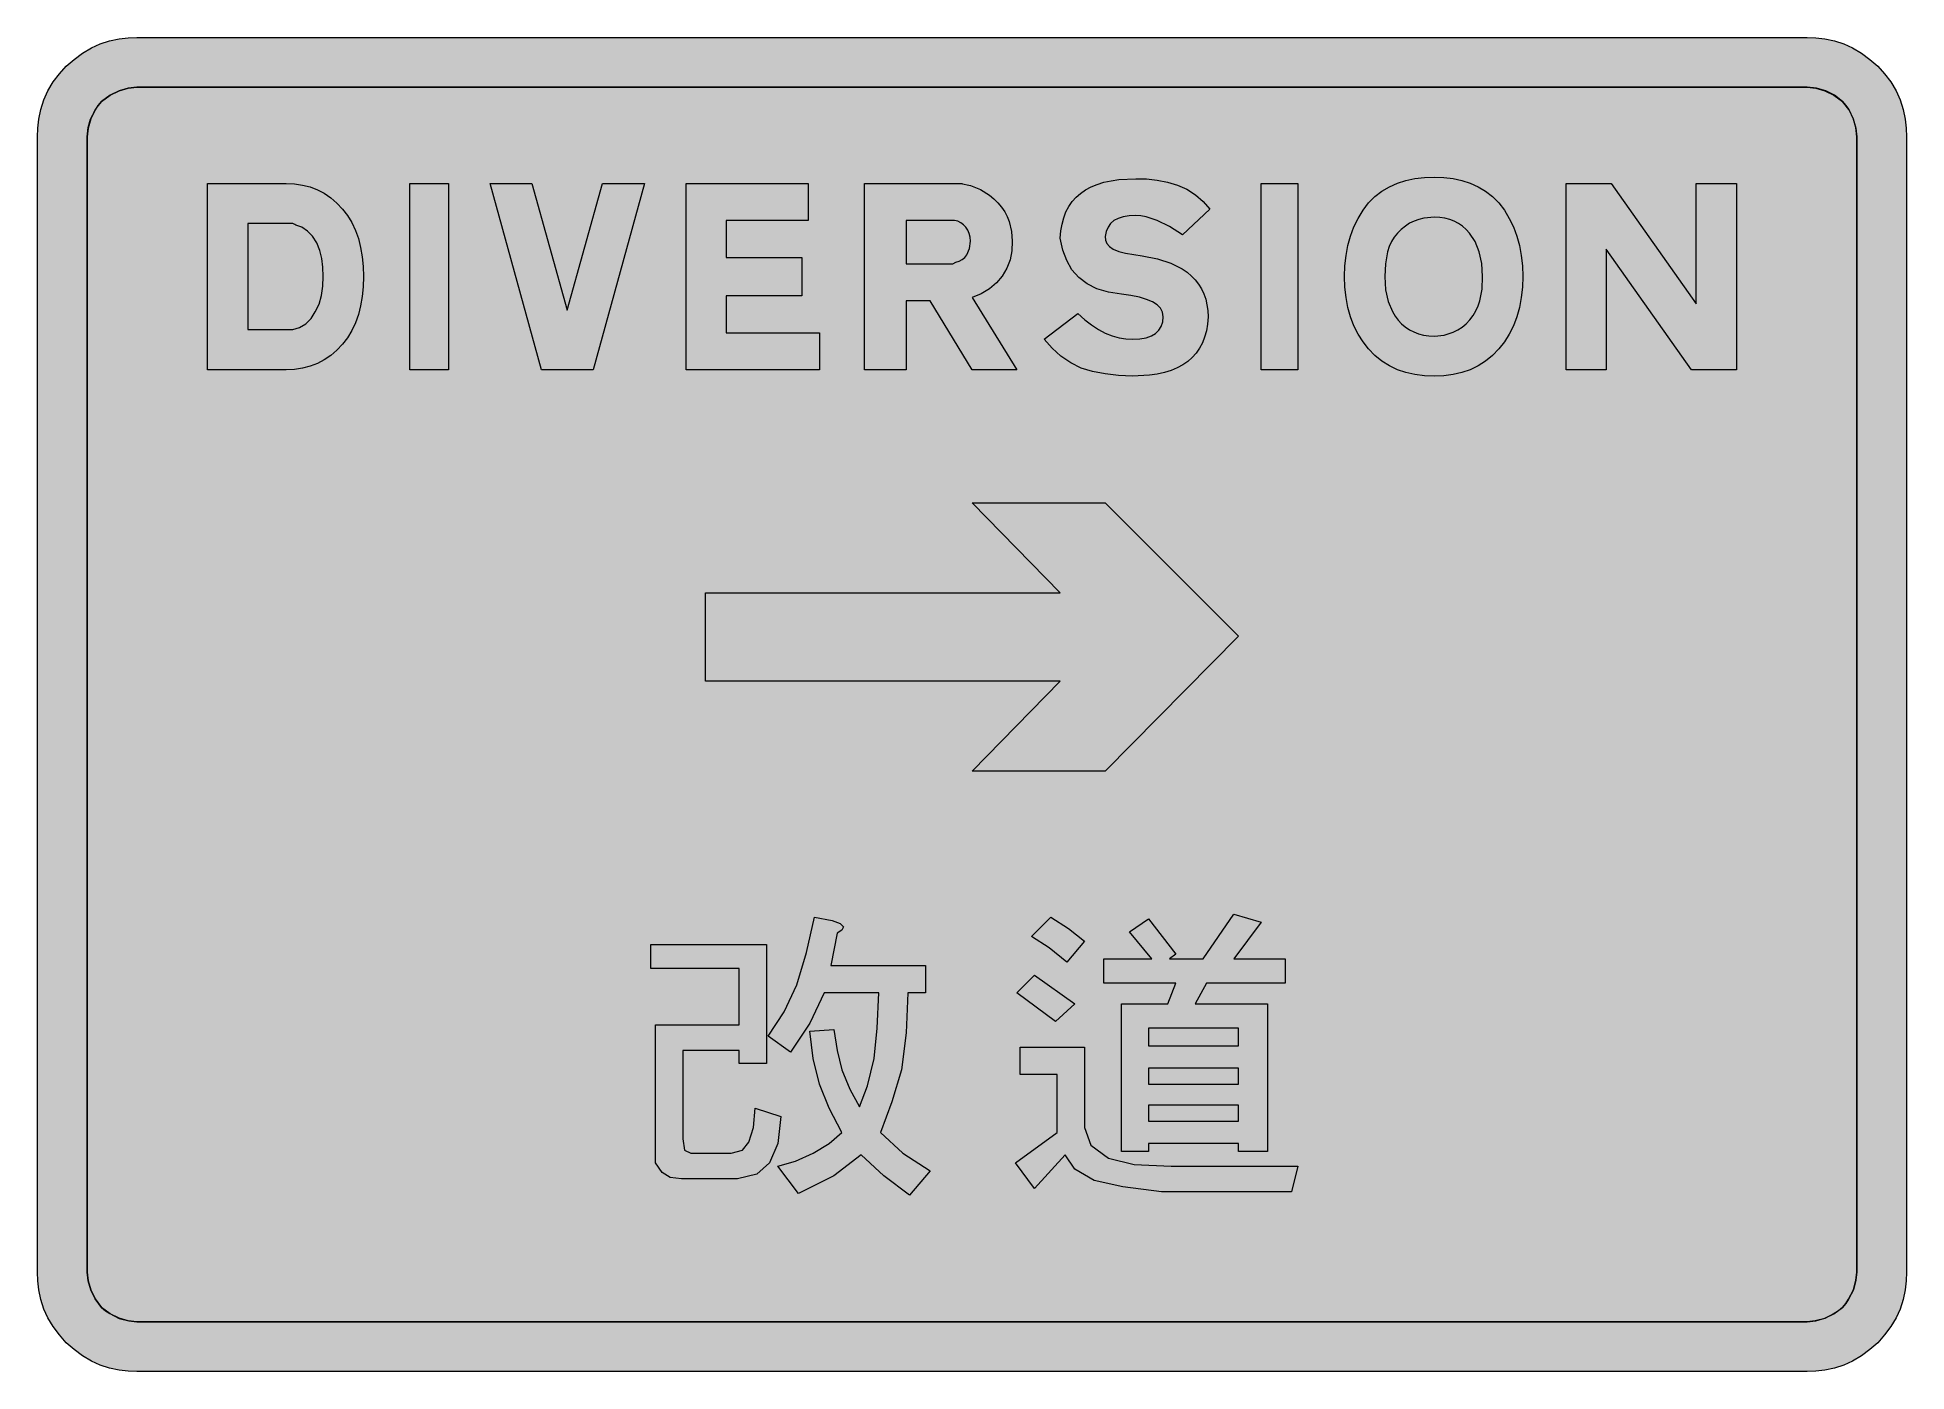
# Model space of a CAD drawing. Header units: metres. Extents: x 110 to 459, y 12 to 262.
import ezdxf

# ---------------------------------------------------------------- set-up
doc = ezdxf.new("R2010")
doc.units = ezdxf.units.M
for name, color, linetype, true_color in [('FILL_BLACK_000000', 7, 'Continuous', 0x000000), ('FILL_YELLOW_FFFF00', 7, 'Continuous', 0xffff00), ('STROKE_BLACK_000000', 7, 'Continuous', 0x000000)]:
    doc.layers.add(name, color=color, linetype=linetype, true_color=true_color)

msp = doc.modelspace()

# ---------------------------------------------------------------- hatches: boundary and pattern name
at = {"layer": 'FILL_BLACK_000000', "true_color": 0x000000}
h = msp.add_hatch(color=7, dxfattribs=at)
h.dxf.hatch_style = 1
h.paths.add_polyline_path([(443.89, 261.34), (445.65, 260.97), (447.45, 260.4), (449.07, 259.62), (450.71, 258.64), (452.3, 257.49), (453.75, 256.2), (455.04, 254.79), (456.19, 253.27), (457.17, 251.64), (457.95, 249.9), (458.52, 248.1), (458.89, 246.34), (459.09, 244.63), (459.15, 243), (459.15, 30.9), (459.09, 29.27), (458.89, 27.56), (458.52, 25.8), (457.95, 24), (457.17, 22.38), (456.19, 20.74), (455.04, 19.15), (453.75, 17.7), (452.3, 16.41), (450.71, 15.26), (449.07, 14.28), (447.45, 13.5), (445.65, 12.93), (443.89, 12.56), (442.18, 12.36), (440.55, 12.3), (128.55, 12.3), (126.92, 12.36), (125.21, 12.56), (123.45, 12.93), (121.65, 13.5), (120.03, 14.28), (118.39, 15.26), (116.8, 16.41), (115.35, 17.7), (114.06, 19.15), (112.91, 20.74), (111.93, 22.38), (111.15, 24), (110.58, 25.8), (110.21, 27.56), (110.01, 29.27), (109.95, 30.9), (109.95, 243), (110.01, 244.63), (110.21, 246.34), (110.58, 248.1), (111.15, 249.9), (111.93, 251.64), (112.91, 253.27), (114.06, 254.79), (115.35, 256.2), (116.8, 257.49), (118.39, 258.64), (120.03, 259.62), (121.65, 260.4), (123.45, 260.97), (125.21, 261.34), (126.92, 261.54), (128.55, 261.6), (440.55, 261.6), (442.18, 261.54), (443.89, 261.34)])
h.paths.add_polyline_path([(126.93, 252.13), (125.25, 251.62), (123.57, 250.78), (121.95, 249.6), (121.32, 248.89), (120.77, 248.1), (119.92, 246.41), (119.42, 244.66), (119.25, 243), (119.25, 30.9), (119.42, 29.28), (119.92, 27.6), (120.77, 25.92), (121.95, 24.3), (122.68, 23.68), (123.49, 23.14), (125.25, 22.2), (127.01, 21.79), (128.55, 21.6), (440.55, 21.6), (442.17, 21.77), (443.85, 22.27), (445.53, 23.12), (447.15, 24.3), (447.77, 25.03), (448.31, 25.84), (449.25, 27.6), (449.66, 29.36), (449.85, 30.9), (449.85, 243), (449.68, 244.79), (449.17, 246.52), (448.33, 248.15), (447.15, 249.6), (445.7, 250.78), (444.07, 251.62), (442.34, 252.13), (440.55, 252.3), (128.55, 252.3), (126.93, 252.13)], flags=16)
h = msp.add_hatch(color=7, dxfattribs=at)
h.dxf.hatch_style = 1
h.paths.add_polyline_path([(141.75, 234.3), (156.45, 234.3), (158, 234.23), (159.48, 234.01), (160.91, 233.65), (162.26, 233.14), (163.55, 232.47), (164.76, 231.64), (165.9, 230.65), (166.95, 229.5), (167.89, 228.31), (168.7, 226.98), (169.37, 225.54), (169.91, 223.99), (170.33, 222.34), (170.62, 220.6), (170.79, 218.78), (170.85, 216.9), (170.79, 215.02), (170.62, 213.2), (170.33, 211.46), (169.91, 209.81), (169.37, 208.26), (168.7, 206.82), (167.89, 205.49), (166.95, 204.3), (165.9, 203.15), (164.76, 202.16), (163.55, 201.33), (162.26, 200.66), (160.91, 200.15), (159.48, 199.79), (158, 199.57), (156.45, 199.5), (141.75, 199.5), (141.75, 234.3)])
h.paths.add_polyline_path([(154.95, 207), (155.55, 207), (157.05, 207), (157.65, 207), (158.94, 207.39), (160.09, 208.09), (161.07, 209.07), (161.85, 210.3), (162.59, 211.75), (163.05, 213.37), (163.28, 215.11), (163.35, 216.9), (163.29, 218.64), (163.09, 220.27), (162.72, 221.79), (162.15, 223.2), (161.37, 224.43), (160.42, 225.41), (159.37, 226.11), (158.25, 226.5), (158.06, 226.65), (157.65, 226.8), (155.55, 226.8), (155.25, 226.8), (149.25, 226.8), (149.25, 207), (154.95, 207)], flags=16)
h = msp.add_hatch(color=7, dxfattribs=at)
h.dxf.hatch_style = 1
h.paths.add_polyline_path([(179.55, 199.5), (179.55, 234.3), (186.75, 234.3), (186.75, 199.5), (179.55, 199.5)])
h = msp.add_hatch(color=7, dxfattribs=at)
h.dxf.hatch_style = 1
h.paths.add_polyline_path([(208.95, 199.5), (204.15, 199.5), (194.55, 234.3), (202.35, 234.3), (208.95, 210.6), (215.55, 234.3), (223.35, 234.3), (213.75, 199.5), (208.95, 199.5)])
h = msp.add_hatch(color=7, dxfattribs=at)
h.dxf.hatch_style = 1
h.paths.add_polyline_path([(238.65, 206.4), (256.05, 206.4), (256.05, 199.5), (231.15, 199.5), (231.15, 234.3), (253.95, 234.3), (253.95, 227.4), (238.65, 227.4), (238.65, 220.5), (252.75, 220.5), (252.75, 213.3), (238.65, 213.3), (238.65, 206.4)])
h = msp.add_hatch(color=7, dxfattribs=at)
h.dxf.hatch_style = 1
h.paths.add_polyline_path([(286.12, 233.17), (287.85, 232.11), (288.64, 231.45), (289.35, 230.7), (290.07, 229.89), (290.66, 229.03), (291.13, 228.13), (291.49, 227.21), (291.92, 225.34), (292.05, 223.5), (292.01, 221.73), (291.68, 220.05), (291.07, 218.46), (290.21, 217.01), (289.11, 215.72), (287.79, 214.6), (286.26, 213.68), (284.55, 213), (292.95, 199.5), (284.55, 199.5), (276.75, 212.4), (272.25, 212.4), (272.25, 199.5), (264.45, 199.5), (264.45, 234.3), (282.45, 234.3), (284.29, 233.91), (286.12, 233.17)])
h.paths.add_polyline_path([(281.55, 219.6), (282.18, 219.78), (282.73, 220.08), (283.2, 220.49), (283.57, 220.99), (284.08, 222.17), (284.25, 223.5), (284.19, 224.26), (284.03, 224.95), (283.78, 225.58), (283.42, 226.12), (282.99, 226.59), (282.48, 226.96), (281.9, 227.23), (281.25, 227.4), (280.95, 227.4), (272.25, 227.4), (272.25, 219.3), (280.95, 219.3), (281.55, 219.6)], flags=16)
h = msp.add_hatch(color=7, dxfattribs=at)
h.dxf.hatch_style = 1
h.paths.add_polyline_path([(309.52, 223.73), (309.75, 223.09), (310.21, 222.5), (310.95, 222), (311.96, 221.6), (313.2, 221.29), (316.35, 220.8), (319.2, 220.22), (321.69, 219.4), (323.8, 218.33), (324.72, 217.7), (325.54, 217.01), (326.26, 216.27), (326.89, 215.46), (327.43, 214.59), (327.87, 213.67), (328.21, 212.69), (328.45, 211.65), (328.6, 210.55), (328.65, 209.4), (328.54, 208.04), (328.33, 206.77), (328.01, 205.59), (327.59, 204.5), (327.06, 203.5), (326.43, 202.59), (325.7, 201.77), (324.86, 201.04), (323.93, 200.39), (322.89, 199.83), (321.75, 199.36), (320.51, 198.98), (319.17, 198.68), (317.73, 198.47), (314.55, 198.3), (311.91, 198.41), (309.41, 198.71), (307.08, 199.19), (304.95, 199.8), (302.99, 200.81), (301.16, 202.05), (299.51, 203.51), (298.05, 205.2), (304.35, 210), (305.6, 208.85), (306.87, 207.86), (308.16, 207.03), (309.45, 206.36), (310.74, 205.85), (312.03, 205.49), (313.3, 205.27), (314.55, 205.2), (315.91, 205.27), (317.09, 205.48), (318.07, 205.82), (318.86, 206.29), (319.47, 206.88), (319.91, 207.6), (320.17, 208.44), (320.25, 209.4), (320.12, 210.24), (319.75, 210.98), (319.13, 211.63), (318.26, 212.17), (317.16, 212.64), (315.82, 213.03), (314.25, 213.35), (312.45, 213.6), (310.02, 213.97), (307.88, 214.61), (306.05, 215.52), (304.5, 216.71), (303.23, 218.17), (302.24, 219.89), (301.52, 221.86), (301.05, 224.1), (301.16, 225.46), (301.37, 226.73), (301.69, 227.91), (302.11, 229), (302.64, 230), (303.27, 230.91), (304, 231.73), (304.84, 232.46), (305.77, 233.11), (306.81, 233.67), (307.95, 234.14), (309.19, 234.52), (310.53, 234.82), (311.97, 235.03), (315.15, 235.2), (317.17, 235.14), (319.16, 234.94), (321.1, 234.57), (322.95, 234), (324.69, 233.21), (326.29, 232.2), (327.72, 230.96), (328.95, 229.5), (323.85, 224.7), (321.44, 226.27), (319.16, 227.4), (317.06, 228.07), (316.08, 228.24), (315.15, 228.3), (313.88, 228.24), (312.78, 228.07), (311.84, 227.78), (311.06, 227.36), (310.44, 226.82), (309.96, 226.15), (309.63, 225.34), (309.45, 224.4), (309.52, 223.73)])
h = msp.add_hatch(color=7, dxfattribs=at)
h.dxf.hatch_style = 1
h.paths.add_polyline_path([(338.55, 199.5), (338.55, 234.3), (345.45, 234.3), (345.45, 199.5), (338.55, 199.5)])
h = msp.add_hatch(color=7, dxfattribs=at)
h.dxf.hatch_style = 1
h.paths.add_polyline_path([(374.43, 235.21), (376.07, 234.85), (377.62, 234.34), (379.1, 233.67), (380.48, 232.84), (381.77, 231.85), (382.95, 230.7), (384, 229.29), (384.92, 227.78), (385.69, 226.18), (386.32, 224.47), (386.82, 222.69), (387.17, 220.83), (387.38, 218.9), (387.45, 216.9), (387.38, 214.9), (387.17, 212.98), (386.82, 211.13), (386.32, 209.36), (385.69, 207.7), (384.92, 206.14), (384, 204.71), (382.95, 203.4), (381.77, 202.15), (380.48, 201.08), (379.1, 200.2), (377.62, 199.5), (376.07, 198.96), (374.43, 198.59), (372.72, 198.37), (370.95, 198.3), (369.08, 198.37), (367.3, 198.59), (365.61, 198.96), (364.01, 199.5), (362.52, 200.2), (361.12, 201.08), (359.83, 202.15), (358.65, 203.4), (357.6, 204.71), (356.68, 206.14), (355.91, 207.7), (355.27, 209.36), (354.78, 211.13), (354.43, 212.98), (354.22, 214.9), (354.15, 216.9), (354.22, 218.9), (354.43, 220.83), (354.78, 222.69), (355.27, 224.47), (355.91, 226.18), (356.68, 227.78), (357.6, 229.29), (358.65, 230.7), (359.83, 231.85), (361.12, 232.84), (362.52, 233.67), (364.01, 234.34), (365.61, 234.85), (367.3, 235.21), (369.08, 235.43), (370.95, 235.5), (372.72, 235.43), (374.43, 235.21)])
h.paths.add_polyline_path([(379.3, 221.55), (378.53, 223.44), (377.47, 225.04), (376.85, 225.71), (376.17, 226.31), (375.43, 226.82), (374.63, 227.24), (373.79, 227.57), (372.89, 227.81), (371.94, 227.95), (370.95, 228), (368.99, 227.83), (368.05, 227.6), (367.16, 227.29), (366.31, 226.87), (365.51, 226.35), (364.75, 225.73), (364.05, 225), (363.43, 224.27), (362.92, 223.44), (362.5, 222.52), (362.17, 221.51), (361.77, 219.3), (361.65, 216.9), (361.82, 214.44), (362.3, 212.25), (363.09, 210.36), (363.59, 209.52), (364.16, 208.76), (364.8, 208.09), (365.5, 207.49), (366.27, 206.98), (367.09, 206.56), (367.98, 206.23), (368.91, 205.99), (369.91, 205.85), (370.95, 205.8), (372.74, 205.97), (374.47, 206.51), (375.3, 206.93), (376.1, 207.45), (376.85, 208.07), (377.55, 208.8), (378.17, 209.62), (378.68, 210.49), (379.1, 211.42), (379.42, 212.4), (379.83, 214.54), (379.95, 216.9), (379.78, 219.36), (379.3, 221.55)], flags=16)
h = msp.add_hatch(color=7, dxfattribs=at)
h.dxf.hatch_style = 1
h.paths.add_polyline_path([(419.85, 234.3), (427.35, 234.3), (427.35, 199.5), (418.95, 199.5), (403.05, 222), (403.05, 199.5), (395.55, 199.5), (395.55, 234.3), (403.95, 234.3), (419.85, 211.8), (419.85, 234.3)])
h = msp.add_hatch(color=7, dxfattribs=at)
h.dxf.hatch_style = 1
h.paths.add_polyline_path([(284.55, 124.5), (301.05, 141.3), (234.75, 141.3), (234.75, 157.8), (301.05, 157.8), (284.55, 174.6), (309.45, 174.6), (334.35, 149.7), (309.45, 124.5), (284.55, 124.5)])
h = msp.add_hatch(color=7, dxfattribs=at)
h.dxf.hatch_style = 1
h.paths.add_polyline_path([(333.45, 97.8), (338.55, 96.3), (333.45, 89.4), (343.05, 89.4), (343.05, 84.9), (328.35, 84.9), (326.25, 81), (339.75, 81), (339.75, 53.4), (334.35, 53.4), (334.35, 54.9), (317.55, 54.9), (317.55, 53.4), (312.45, 53.4), (312.45, 81), (321.15, 81), (322.65, 84.9), (309.15, 84.9), (309.15, 89.4), (318.15, 89.4), (313.95, 94.5), (317.55, 96.9), (322.65, 90.3), (321.45, 89.4), (327.75, 89.4), (333.45, 97.8)])
h.paths.add_polyline_path([(317.55, 59.1), (334.35, 59.1), (334.35, 62.1), (317.55, 62.1), (317.55, 59.1)], flags=16)
h.paths.add_polyline_path([(317.55, 69), (317.55, 66), (334.35, 66), (334.35, 69), (317.55, 69)], flags=16)
h.paths.add_polyline_path([(334.35, 76.5), (317.55, 76.5), (317.55, 73.2), (334.35, 73.2), (334.35, 76.5)], flags=16)
h = msp.add_hatch(color=7, dxfattribs=at)
h.dxf.hatch_style = 1
h.paths.add_polyline_path([(249.45, 79.5), (251.85, 84.6), (253.65, 90.6), (255.15, 97.2), (258.45, 96.6), (259.95, 96), (260.55, 95.4), (260.25, 94.8), (259.35, 94.2), (258.15, 88.2), (275.85, 88.2), (275.85, 83.1), (272.55, 83.1), (272.25, 75.6), (271.35, 68.7), (269.55, 62.7), (267.45, 57), (271.65, 53.1), (276.75, 49.8), (272.85, 45.3), (268.05, 48.9), (263.85, 52.8), (258.75, 48.9), (252.15, 45.6), (248.25, 50.7), (251.55, 51.6), (254.85, 53.1), (257.85, 54.9), (260.25, 57), (257.85, 61.5), (256.05, 66), (254.85, 70.8), (254.25, 75.9), (258.75, 76.2), (259.35, 72.3), (260.25, 68.7), (261.75, 65.1), (263.55, 61.8), (265.05, 65.7), (266.25, 70.8), (266.85, 76.5), (267.15, 83.1), (256.95, 83.1), (254.25, 77.4), (250.65, 72), (246.45, 75), (249.45, 79.5)])
h = msp.add_hatch(color=7, dxfattribs=at)
h.dxf.hatch_style = 1
h.paths.add_polyline_path([(302.55, 95.1), (305.55, 92.7), (302.25, 88.8), (298.95, 91.5), (295.65, 93.6), (299.25, 97.2), (302.55, 95.1)])
h = msp.add_hatch(color=7, dxfattribs=at)
h.dxf.hatch_style = 1
h.paths.add_polyline_path([(246.15, 92.1), (246.15, 69.9), (241.05, 69.9), (241.05, 72.3), (230.55, 72.3), (230.55, 55.8), (230.85, 53.7), (232.05, 53.1), (239.55, 53.1), (241.65, 53.7), (242.85, 55.2), (243.75, 57.9), (244.05, 61.5), (248.85, 60), (248.25, 54.9), (246.75, 51.3), (244.35, 49.2), (240.75, 48.3), (230.25, 48.3), (228.15, 48.6), (226.65, 49.5), (225.45, 51.3), (225.45, 53.4), (225.45, 77.1), (241.05, 77.1), (241.05, 87.6), (224.55, 87.6), (224.55, 92.1), (246.15, 92.1)])
h = msp.add_hatch(color=7, dxfattribs=at)
h.dxf.hatch_style = 1
h.paths.add_polyline_path([(303.75, 81), (300.15, 77.7), (292.95, 83.1), (296.25, 86.4), (303.75, 81)])
h = msp.add_hatch(color=7, dxfattribs=at)
h.dxf.hatch_style = 1
h.paths.add_polyline_path([(305.55, 72.9), (305.55, 57.9), (306.75, 54.6), (310.05, 52.2), (314.85, 51), (321.75, 50.7), (345.45, 50.7), (344.25, 45.9), (319.95, 45.9), (312.75, 46.8), (307.35, 48), (303.75, 50.1), (301.95, 52.8), (296.25, 46.5), (292.65, 51.3), (300.45, 57), (300.45, 67.8), (293.55, 67.8), (293.55, 72.9), (305.55, 72.9)])
at = {"layer": 'FILL_YELLOW_FFFF00', "true_color": 0xffff00}
h = msp.add_hatch(color=7, dxfattribs=at)
h.dxf.hatch_style = 1
h.paths.add_polyline_path([(126.93, 21.77), (125.25, 22.27), (123.57, 23.12), (121.95, 24.3), (120.77, 25.92), (119.92, 27.6), (119.42, 29.28), (119.25, 30.9), (119.25, 243), (119.44, 244.76), (119.85, 246.3), (120.79, 248.06), (121.33, 248.87), (121.95, 249.6), (123.57, 250.78), (125.25, 251.62), (126.93, 252.13), (128.55, 252.3), (440.55, 252.3), (442.17, 252.13), (443.85, 251.62), (445.53, 250.78), (447.15, 249.6), (447.78, 248.89), (448.33, 248.1), (449.17, 246.41), (449.68, 244.66), (449.85, 243), (449.85, 30.9), (449.66, 29.36), (449.25, 27.6), (448.31, 25.84), (447.77, 25.03), (447.15, 24.3), (446.42, 23.68), (445.61, 23.14), (443.85, 22.2), (442.09, 21.79), (440.55, 21.6), (128.55, 21.6), (126.93, 21.77)])

# ---------------------------------------------------------------- linework, layer by layer
at = {"layer": 'FILL_BLACK_000000', "lineweight": 0, "true_color": 0x000000}
for points in [[(443.89, 261.34), (445.65, 260.97), (447.45, 260.4), (449.07, 259.62), (450.71, 258.64), (452.3, 257.49), (453.75, 256.2), (455.04, 254.79), (456.19, 253.27), (457.17, 251.64), (457.95, 249.9), (458.52, 248.1), (458.89, 246.34), (459.09, 244.63), (459.15, 243), (459.15, 30.9), (459.09, 29.27), (458.89, 27.56), (458.52, 25.8), (457.95, 24), (457.17, 22.38), (456.19, 20.74), (455.04, 19.15), (453.75, 17.7), (452.3, 16.41), (450.71, 15.26), (449.07, 14.28), (447.45, 13.5), (445.65, 12.93), (443.89, 12.56), (442.18, 12.36), (440.55, 12.3), (128.55, 12.3), (126.92, 12.36), (125.21, 12.56), (123.45, 12.93), (121.65, 13.5), (120.03, 14.28), (118.39, 15.26), (116.8, 16.41), (115.35, 17.7), (114.06, 19.15), (112.91, 20.74), (111.93, 22.38), (111.15, 24), (110.58, 25.8), (110.21, 27.56), (110.01, 29.27), (109.95, 30.9), (109.95, 243), (110.01, 244.63), (110.21, 246.34), (110.58, 248.1), (111.15, 249.9), (111.93, 251.64), (112.91, 253.27), (114.06, 254.79), (115.35, 256.2), (116.8, 257.49), (118.39, 258.64), (120.03, 259.62), (121.65, 260.4), (123.45, 260.97), (125.21, 261.34), (126.92, 261.54), (128.55, 261.6), (440.55, 261.6), (442.18, 261.54)], [(126.93, 252.13), (125.25, 251.62), (123.57, 250.78), (121.95, 249.6), (121.32, 248.89), (120.77, 248.1), (119.92, 246.41), (119.42, 244.66), (119.25, 243), (119.25, 30.9), (119.42, 29.28), (119.92, 27.6), (120.77, 25.92), (121.95, 24.3), (122.68, 23.68), (123.49, 23.14), (125.25, 22.2), (127.01, 21.79), (128.55, 21.6), (440.55, 21.6), (442.17, 21.77), (443.85, 22.27), (445.53, 23.12), (447.15, 24.3), (447.77, 25.03), (448.31, 25.84), (449.25, 27.6), (449.66, 29.36), (449.85, 30.9), (449.85, 243), (449.68, 244.79), (449.17, 246.52), (448.33, 248.15), (447.15, 249.6), (445.7, 250.78), (444.07, 251.62), (442.34, 252.13), (440.55, 252.3), (128.55, 252.3)], [(141.75, 234.3), (156.45, 234.3), (158, 234.23), (159.48, 234.01), (160.91, 233.65), (162.26, 233.14), (163.55, 232.47), (164.76, 231.64), (165.9, 230.65), (166.95, 229.5), (167.89, 228.31), (168.7, 226.98), (169.37, 225.54), (169.91, 223.99), (170.33, 222.34), (170.62, 220.6), (170.79, 218.78), (170.85, 216.9), (170.79, 215.02), (170.62, 213.2), (170.33, 211.46), (169.91, 209.81), (169.37, 208.26), (168.7, 206.82), (167.89, 205.49), (166.95, 204.3), (165.9, 203.15), (164.76, 202.16), (163.55, 201.33), (162.26, 200.66), (160.91, 200.15), (159.48, 199.79), (158, 199.57), (156.45, 199.5), (141.75, 199.5)], [(179.55, 199.5), (179.55, 234.3), (186.75, 234.3), (186.75, 199.5)], [(208.95, 199.5), (204.15, 199.5), (194.55, 234.3), (202.35, 234.3), (208.95, 210.6), (215.55, 234.3), (223.35, 234.3), (213.75, 199.5)], [(238.65, 206.4), (256.05, 206.4), (256.05, 199.5), (231.15, 199.5), (231.15, 234.3), (253.95, 234.3), (253.95, 227.4), (238.65, 227.4), (238.65, 220.5), (252.75, 220.5), (252.75, 213.3), (238.65, 213.3)], [(286.12, 233.17), (287.85, 232.11), (288.64, 231.45), (289.35, 230.7), (290.07, 229.89), (290.66, 229.03), (291.13, 228.13), (291.49, 227.21), (291.92, 225.34), (292.05, 223.5), (292.01, 221.73), (291.68, 220.05), (291.07, 218.46), (290.21, 217.01), (289.11, 215.72), (287.79, 214.6), (286.26, 213.68), (284.55, 213), (292.95, 199.5), (284.55, 199.5), (276.75, 212.4), (272.25, 212.4), (272.25, 199.5), (264.45, 199.5), (264.45, 234.3), (282.45, 234.3), (284.29, 233.91)], [(309.52, 223.73), (309.75, 223.09), (310.21, 222.5), (310.95, 222), (311.96, 221.6), (313.2, 221.29), (316.35, 220.8), (319.2, 220.22), (321.69, 219.4), (323.8, 218.33), (324.72, 217.7), (325.54, 217.01), (326.26, 216.27), (326.89, 215.46), (327.43, 214.59), (327.87, 213.67), (328.21, 212.69), (328.45, 211.65), (328.6, 210.55), (328.65, 209.4), (328.54, 208.04), (328.33, 206.77), (328.01, 205.59), (327.59, 204.5), (327.06, 203.5), (326.43, 202.59), (325.7, 201.77), (324.86, 201.04), (323.93, 200.39), (322.89, 199.83), (321.75, 199.36), (320.51, 198.98), (319.17, 198.68), (317.73, 198.47), (314.55, 198.3), (311.91, 198.41), (309.41, 198.71), (307.08, 199.19), (304.95, 199.8), (302.99, 200.81), (301.16, 202.05), (299.51, 203.51), (298.05, 205.2), (304.35, 210), (305.6, 208.85), (306.87, 207.86), (308.16, 207.03), (309.45, 206.36), (310.74, 205.85), (312.03, 205.49), (313.3, 205.27), (314.55, 205.2), (315.91, 205.27), (317.09, 205.48), (318.07, 205.82), (318.86, 206.29), (319.47, 206.88), (319.91, 207.6), (320.17, 208.44), (320.25, 209.4), (320.12, 210.24), (319.75, 210.98), (319.13, 211.63), (318.26, 212.17), (317.16, 212.64), (315.82, 213.03), (314.25, 213.35), (312.45, 213.6), (310.02, 213.97), (307.88, 214.61), (306.05, 215.52), (304.5, 216.71), (303.23, 218.17), (302.24, 219.89), (301.52, 221.86), (301.05, 224.1), (301.16, 225.46), (301.37, 226.73), (301.69, 227.91), (302.11, 229), (302.64, 230), (303.27, 230.91), (304, 231.73), (304.84, 232.46), (305.77, 233.11), (306.81, 233.67), (307.95, 234.14), (309.19, 234.52), (310.53, 234.82), (311.97, 235.03), (315.15, 235.2), (317.17, 235.14), (319.16, 234.94), (321.1, 234.57), (322.95, 234), (324.69, 233.21), (326.29, 232.2), (327.72, 230.96), (328.95, 229.5), (323.85, 224.7), (321.44, 226.27), (319.16, 227.4), (317.06, 228.07), (316.08, 228.24), (315.15, 228.3), (313.88, 228.24), (312.78, 228.07), (311.84, 227.78), (311.06, 227.36), (310.44, 226.82), (309.96, 226.15), (309.63, 225.34), (309.45, 224.4)], [(338.55, 199.5), (338.55, 234.3), (345.45, 234.3), (345.45, 199.5)], [(374.43, 235.21), (376.07, 234.85), (377.62, 234.34), (379.1, 233.67), (380.48, 232.84), (381.77, 231.85), (382.95, 230.7), (384, 229.29), (384.92, 227.78), (385.69, 226.18), (386.32, 224.47), (386.82, 222.69), (387.17, 220.83), (387.38, 218.9), (387.45, 216.9), (387.38, 214.9), (387.17, 212.98), (386.82, 211.13), (386.32, 209.36), (385.69, 207.7), (384.92, 206.14), (384, 204.71), (382.95, 203.4), (381.77, 202.15), (380.48, 201.08), (379.1, 200.2), (377.62, 199.5), (376.07, 198.96), (374.43, 198.59), (372.72, 198.37), (370.95, 198.3), (369.08, 198.37), (367.3, 198.59), (365.61, 198.96), (364.01, 199.5), (362.52, 200.2), (361.12, 201.08), (359.83, 202.15), (358.65, 203.4), (357.6, 204.71), (356.68, 206.14), (355.91, 207.7), (355.27, 209.36), (354.78, 211.13), (354.43, 212.98), (354.22, 214.9), (354.15, 216.9), (354.22, 218.9), (354.43, 220.83), (354.78, 222.69), (355.27, 224.47), (355.91, 226.18), (356.68, 227.78), (357.6, 229.29), (358.65, 230.7), (359.83, 231.85), (361.12, 232.84), (362.52, 233.67), (364.01, 234.34), (365.61, 234.85), (367.3, 235.21), (369.08, 235.43), (370.95, 235.5), (372.72, 235.43)], [(419.85, 234.3), (427.35, 234.3), (427.35, 199.5), (418.95, 199.5), (403.05, 222), (403.05, 199.5), (395.55, 199.5), (395.55, 234.3), (403.95, 234.3), (419.85, 211.8)], [(281.55, 219.6), (282.18, 219.78), (282.73, 220.08), (283.2, 220.49), (283.57, 220.99), (284.08, 222.17), (284.25, 223.5), (284.19, 224.26), (284.03, 224.95), (283.78, 225.58), (283.42, 226.12), (282.99, 226.59), (282.48, 226.96), (281.9, 227.23), (281.25, 227.4), (280.95, 227.4), (272.25, 227.4), (272.25, 219.3), (280.95, 219.3)], [(379.3, 221.55), (378.53, 223.44), (377.47, 225.04), (376.85, 225.71), (376.17, 226.31), (375.43, 226.82), (374.63, 227.24), (373.79, 227.57), (372.89, 227.81), (371.94, 227.95), (370.95, 228), (368.99, 227.83), (368.05, 227.6), (367.16, 227.29), (366.31, 226.87), (365.51, 226.35), (364.75, 225.73), (364.05, 225), (363.43, 224.27), (362.92, 223.44), (362.5, 222.52), (362.17, 221.51), (361.77, 219.3), (361.65, 216.9), (361.82, 214.44), (362.3, 212.25), (363.09, 210.36), (363.59, 209.52), (364.16, 208.76), (364.8, 208.09), (365.5, 207.49), (366.27, 206.98), (367.09, 206.56), (367.98, 206.23), (368.91, 205.99), (369.91, 205.85), (370.95, 205.8), (372.74, 205.97), (374.47, 206.51), (375.3, 206.93), (376.1, 207.45), (376.85, 208.07), (377.55, 208.8), (378.17, 209.62), (378.68, 210.49), (379.1, 211.42), (379.42, 212.4), (379.83, 214.54), (379.95, 216.9), (379.78, 219.36)], [(154.95, 207), (155.55, 207), (157.05, 207), (157.65, 207), (158.94, 207.39), (160.09, 208.09), (161.07, 209.07), (161.85, 210.3), (162.59, 211.75), (163.05, 213.37), (163.28, 215.11), (163.35, 216.9), (163.29, 218.64), (163.09, 220.27), (162.72, 221.79), (162.15, 223.2), (161.37, 224.43), (160.42, 225.41), (159.37, 226.11), (158.25, 226.5), (158.06, 226.65), (157.65, 226.8), (155.55, 226.8), (155.25, 226.8), (149.25, 226.8), (149.25, 207)], [(284.55, 124.5), (301.05, 141.3), (234.75, 141.3), (234.75, 157.8), (301.05, 157.8), (284.55, 174.6), (309.45, 174.6), (334.35, 149.7), (309.45, 124.5)], [(333.45, 97.8), (338.55, 96.3), (333.45, 89.4), (343.05, 89.4), (343.05, 84.9), (328.35, 84.9), (326.25, 81), (339.75, 81), (339.75, 53.4), (334.35, 53.4), (334.35, 54.9), (317.55, 54.9), (317.55, 53.4), (312.45, 53.4), (312.45, 81), (321.15, 81), (322.65, 84.9), (309.15, 84.9), (309.15, 89.4), (318.15, 89.4), (313.95, 94.5), (317.55, 96.9), (322.65, 90.3), (321.45, 89.4), (327.75, 89.4)], [(249.45, 79.5), (251.85, 84.6), (253.65, 90.6), (255.15, 97.2), (258.45, 96.6), (259.95, 96), (260.55, 95.4), (260.25, 94.8), (259.35, 94.2), (258.15, 88.2), (275.85, 88.2), (275.85, 83.1), (272.55, 83.1), (272.25, 75.6), (271.35, 68.7), (269.55, 62.7), (267.45, 57), (271.65, 53.1), (276.75, 49.8), (272.85, 45.3), (268.05, 48.9), (263.85, 52.8), (258.75, 48.9), (252.15, 45.6), (248.25, 50.7), (251.55, 51.6), (254.85, 53.1), (257.85, 54.9), (260.25, 57), (257.85, 61.5), (256.05, 66), (254.85, 70.8), (254.25, 75.9), (258.75, 76.2), (259.35, 72.3), (260.25, 68.7), (261.75, 65.1), (263.55, 61.8), (265.05, 65.7), (266.25, 70.8), (266.85, 76.5), (267.15, 83.1), (256.95, 83.1), (254.25, 77.4), (250.65, 72), (246.45, 75)], [(302.55, 95.1), (305.55, 92.7), (302.25, 88.8), (298.95, 91.5), (295.65, 93.6), (299.25, 97.2)], [(246.15, 92.1), (246.15, 69.9), (241.05, 69.9), (241.05, 72.3), (230.55, 72.3), (230.55, 55.8), (230.85, 53.7), (232.05, 53.1), (239.55, 53.1), (241.65, 53.7), (242.85, 55.2), (243.75, 57.9), (244.05, 61.5), (248.85, 60), (248.25, 54.9), (246.75, 51.3), (244.35, 49.2), (240.75, 48.3), (230.25, 48.3), (228.15, 48.6), (226.65, 49.5), (225.45, 51.3), (225.45, 53.4), (225.45, 77.1), (241.05, 77.1), (241.05, 87.6), (224.55, 87.6), (224.55, 92.1)], [(303.75, 81), (300.15, 77.7), (292.95, 83.1), (296.25, 86.4)], [(334.35, 76.5), (317.55, 76.5), (317.55, 73.2), (334.35, 73.2)], [(305.55, 72.9), (305.55, 57.9), (306.75, 54.6), (310.05, 52.2), (314.85, 51), (321.75, 50.7), (345.45, 50.7), (344.25, 45.9), (319.95, 45.9), (312.75, 46.8), (307.35, 48), (303.75, 50.1), (301.95, 52.8), (296.25, 46.5), (292.65, 51.3), (300.45, 57), (300.45, 67.8), (293.55, 67.8), (293.55, 72.9)], [(317.55, 69), (317.55, 66), (334.35, 66), (334.35, 69)], [(317.55, 59.1), (334.35, 59.1), (334.35, 62.1), (317.55, 62.1)]]:
    msp.add_lwpolyline(points, close=True, dxfattribs=at)
at = {"layer": 'FILL_YELLOW_FFFF00', "lineweight": 0, "true_color": 0xffff00}
msp.add_lwpolyline([(126.93, 21.77), (125.25, 22.27), (123.57, 23.12), (121.95, 24.3), (120.77, 25.92), (119.92, 27.6), (119.42, 29.28), (119.25, 30.9), (119.25, 243), (119.44, 244.76), (119.85, 246.3), (120.79, 248.06), (121.33, 248.87), (121.95, 249.6), (123.57, 250.78), (125.25, 251.62), (126.93, 252.13), (128.55, 252.3), (440.55, 252.3), (442.17, 252.13), (443.85, 251.62), (445.53, 250.78), (447.15, 249.6), (447.78, 248.89), (448.33, 248.1), (449.17, 246.41), (449.68, 244.66), (449.85, 243), (449.85, 30.9), (449.66, 29.36), (449.25, 27.6), (448.31, 25.84), (447.77, 25.03), (447.15, 24.3), (446.42, 23.68), (445.61, 23.14), (443.85, 22.2), (442.09, 21.79), (440.55, 21.6), (128.55, 21.6)], close=True, dxfattribs=at)
at = {"layer": 'STROKE_BLACK_000000', "lineweight": 0, "true_color": 0x000000}
msp.add_lwpolyline([(282.45, 234.3), (282.75, 234.3)], dxfattribs=at)

doc.saveas('drawing.dxf')
